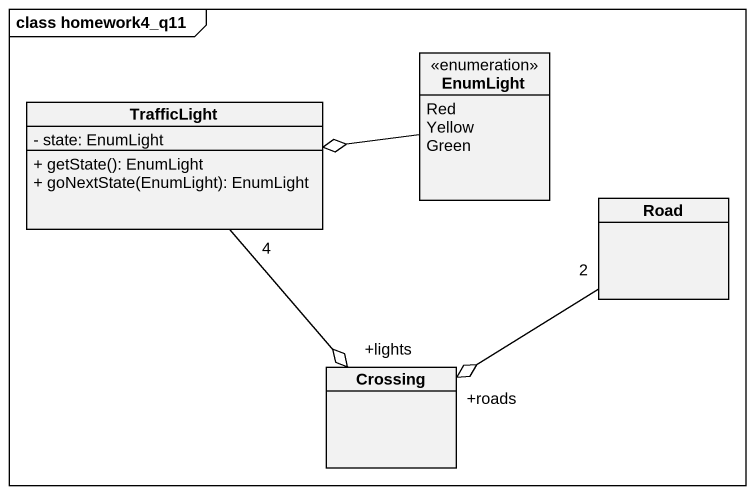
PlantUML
@startuml
mainframe class homework4_q11
hide circle
hide empty members
skinparam classAttributeIconSize 0
class TrafficLight {
  - state: EnumLight
  + getState(): EnumLight
  + goNextState(EnumLight): EnumLight
}
enum EnumLight {
  Red
  Yellow
  Green
}
class Road
class Crossing
TrafficLight "4" --o "+lights" Crossing
EnumLight -left-o TrafficLight
Road "2" --o "+roads" Crossing
@enduml
